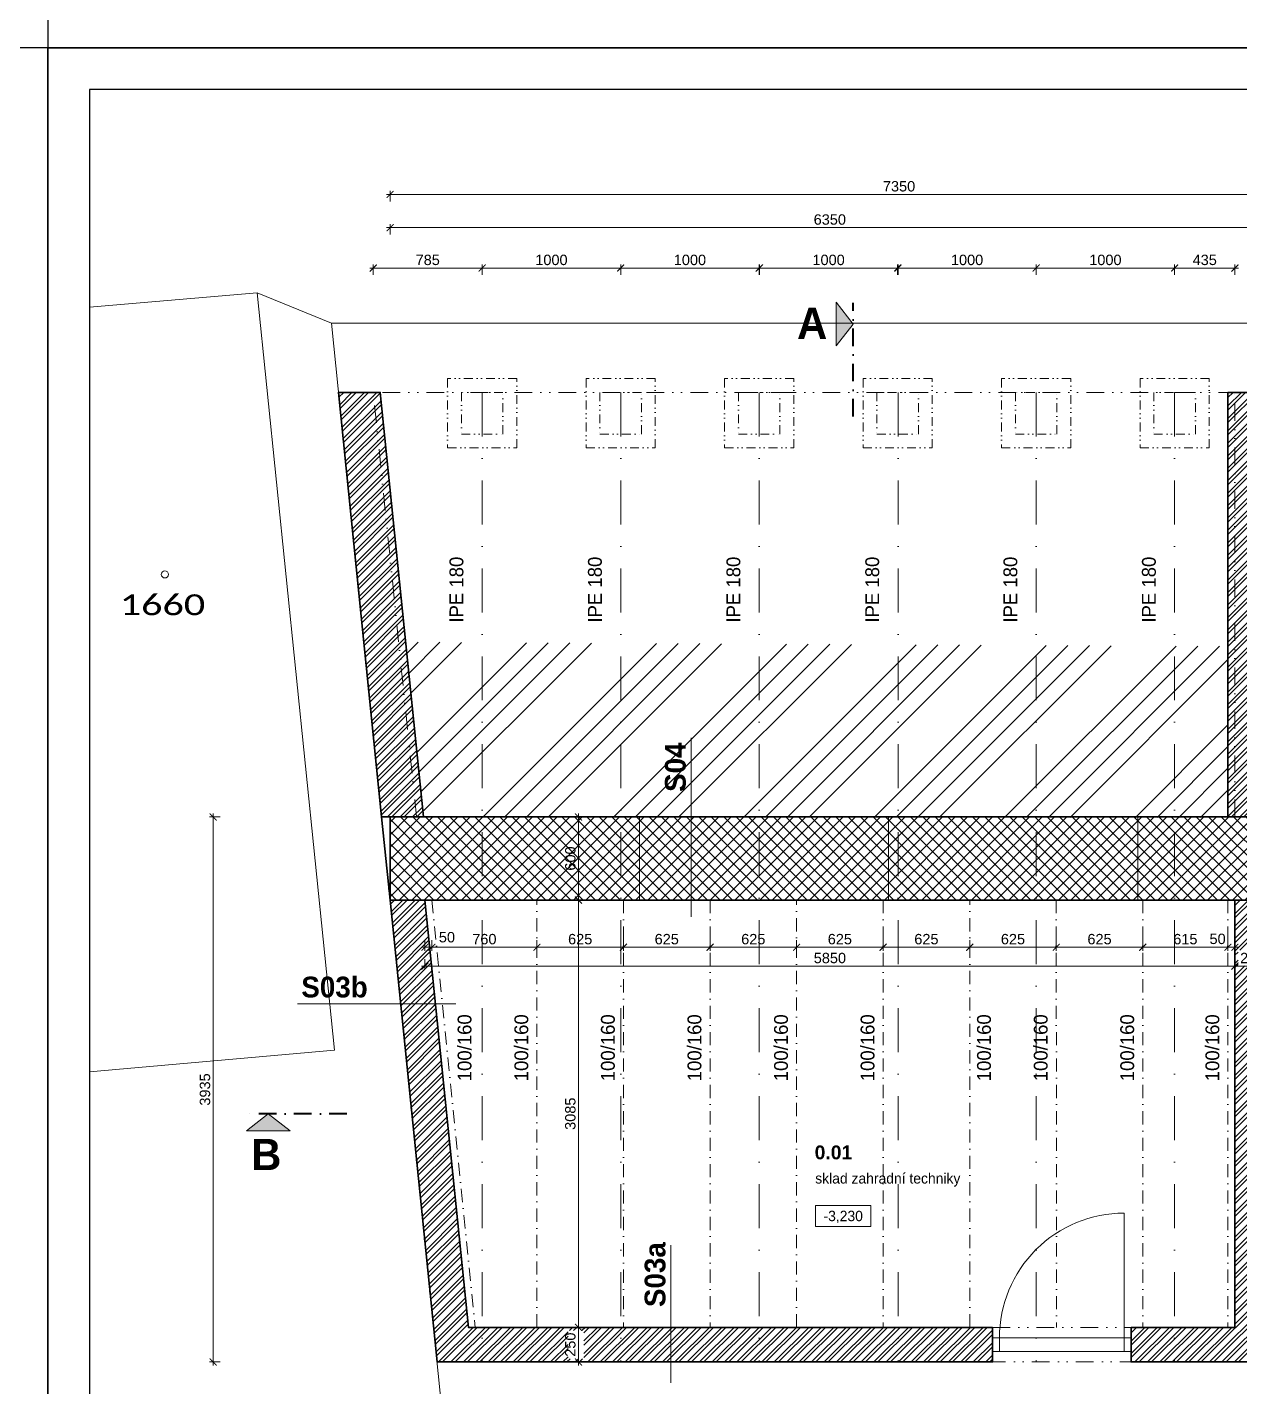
# Model space of a CAD drawing. Header units: millimetres. Extents: x 3760008 to 3998794, y 1820800 to 2250722.
# Drawn here: x 3952640 to 3961396, y 1847414 to 1857230 of the extents above; entities that cross this region are included whole.
import ezdxf

# ---------------------------------------------------------------- set-up
doc = ezdxf.new("R2010")
doc.units = ezdxf.units.MM
doc.header["$LTSCALE"] = 5
doc.linetypes.add('DASHDOT', pattern=[25.4, 12.7, -6.35, 0, -6.35])
doc.linetypes.add('DIVIDE', pattern=[31.75, 12.7, -6.35, 0, -6.35, 0, -6.35])
for name, color, linetype, lineweight in [('km__03_velmi tlustá', 7, 'Continuous', 35), ('km_kóty', 140, 'Continuous', 0), ('km_čísla místností', 150, 'Continuous', 0), ('MA_kóty', 133, 'Continuous', 15), ('SM__02d_tenka další', 146, 'Continuous', 9), ('SM__05_čerchovaná', 112, 'DASHDOT', 9), ('SM__06_dvojčerchovaná', 124, 'DIVIDE', 9), ('SM__dveře', 152, 'Continuous', 9), ('SM_kóty', 140, 'Continuous', 0)]:
    doc.layers.add(name, color=color, linetype=linetype, lineweight=lineweight)
doc.layers.add('km__netisk', color=250, linetype='Continuous', plot=False)
for name, color, linetype, lineweight, true_color in [('km_šrafy', 8, 'Continuous', 0, 0x818181), ('SM_ Návrh šrafa', 8, 'Continuous', 0, 0x808080), ('Z _ KATASTR', 144, 'Continuous', 9, 0x006d91)]:
    doc.layers.add(name, color=color, linetype=linetype, lineweight=lineweight, true_color=true_color)
doc.styles.add('Calibri', font='Calibri', dxfattribs={"width": 0.868})
doc.styles.add('IP_style', font='Arial.ttf')
doc.styles.add('km_style', font='GOTHIC.TTF')
doc.dimstyles.new('IP_50', dxfattribs={"dimscale": 100, "dimtxt": 0.75, "dimasz": 0.5, "dimexe": 0.25, "dimexo": 0.25, "dimgap": 0.2, "dimtad": 1, "dimdec": 0, "dimrnd": 5, "dimdsep": 46, "dimtxsty": 'IP_style', "dimblk": 'ARCHTICK', "dimcen": -0.5, "dimdle": 0.25, "dimclrd": 256, "dimclre": 256, "dimclrt": 256, "dimadec": 1, "dimazin": 2, "dimtfac": 0.5, "dimtdec": 0, "dimtmove": 2, "dimatfit": 3, "dimfxl": 0.5, "dimfxlon": 1, "dimtolj": 1, "dimlwd": -1, "dimlwe": -1, "dimarcsym": 0})

# ---------------------------------------------------------------- blocks, each defined once
blk = doc.blocks.new('_ArchTick')
at = {"color": 0, "linetype": 'ByBlock', "const_width": 0.15}
blk.add_lwpolyline([(-0.5, -0.5), (0.5, 0.5)], dxfattribs=at)
blk = doc.blocks.new('*D9297')
at = {"layer": 'Defpoints', "color": 0}
for p in [(3955599.6, 1847593.1), (3961610.6, 1847593.1), (3961610.6, 1846593.1)]:
    blk.add_point(p, dxfattribs=at)
at = {"layer": 'SM_kóty'}
for p, q in [((3955574.6, 1846593.1), (3961635.6, 1846593.1)), ((3955599.6, 1846643.1), (3955599.6, 1846568.1)), ((3961610.6, 1846643.1), (3961610.6, 1846568.1))]:
    blk.add_line(p, q, dxfattribs=at)
at = {"layer": 'SM_kóty', "xscale": 50, "yscale": 50, "zscale": 50}
for p, rotation in [((3955599.6, 1846593.1), 179.9999999995073), ((3961610.6, 1846593.1), 359.9999999995073)]:
    blk.add_blockref('_ArchTick', p, dxfattribs=dict(at, rotation=rotation))
at = {"layer": 'SM_kóty', "insert": (3959085.1, 1846651.4), "char_height": 75, "attachment_point": 5, "style": 'IP_style'}
blk.add_mtext('\\A1;6010', dxfattribs=at)
blk = doc.blocks.new('*D9299')
at = {"layer": 'Defpoints', "color": 0}
for p in [(3962610.6, 1856023.1), (3962610.6, 1855093.1), (3955260.5, 1851528.1)]:
    blk.add_point(p, dxfattribs=at)
at = {"layer": 'SM_kóty'}
for p, q in [((3955235.5, 1856023.1), (3962635.6, 1856023.1)), ((3955260.5, 1855973.1), (3955260.5, 1856048.1)), ((3962610.6, 1855973.1), (3962610.6, 1856048.1))]:
    blk.add_line(p, q, dxfattribs=at)
at = {"layer": 'SM_kóty', "xscale": 50, "yscale": 50, "zscale": 50}
for p, rotation in [((3955260.5, 1856023.1), 179.9999999995063), ((3962610.6, 1856023.1), 359.9999999995063)]:
    blk.add_blockref('_ArchTick', p, dxfattribs=dict(at, rotation=rotation))
at = {"layer": 'SM_kóty', "insert": (3958935.6, 1856081.4), "char_height": 75, "attachment_point": 5, "style": 'IP_style'}
blk.add_mtext('\\A1;7350', dxfattribs=at)
blk = doc.blocks.new('*D9302')
at = {"layer": 'Defpoints', "color": 0}
for p in [(3955260.5, 1855783.1), (3961610.6, 1853093.1), (3955260.5, 1851528.1)]:
    blk.add_point(p, dxfattribs=at)
at = {"layer": 'SM_kóty'}
for p, q in [((3961635.6, 1855783.1), (3955235.5, 1855783.1)), ((3955260.5, 1855733.1), (3955260.5, 1855808.1)), ((3961610.6, 1855733.1), (3961610.6, 1855808.1))]:
    blk.add_line(p, q, dxfattribs=at)
at = {"layer": 'SM_kóty', "xscale": 50, "yscale": 50, "zscale": 50}
for p, rotation in [((3955260.5, 1855783.1), 179.9999999995063), ((3961610.6, 1855783.1), 359.9999999995063)]:
    blk.add_blockref('_ArchTick', p, dxfattribs=dict(at, rotation=rotation))
at = {"layer": 'SM_kóty', "insert": (3958435.6, 1855841.4), "char_height": 75, "attachment_point": 5, "style": 'IP_style'}
blk.add_mtext('\\A1;6350', dxfattribs=at)
blk = doc.blocks.new('*D9324')
at = {"layer": 'Defpoints', "color": 0}
for p in [(3955260.5, 1851528.1), (3953982.5, 1847593.1), (3955599.6, 1847593.1)]:
    blk.add_point(p, dxfattribs=at)
at = {"layer": 'SM_kóty'}
for p, q in [((3954032.5, 1851528.1), (3953957.5, 1851528.1)), ((3953982.5, 1851553.1), (3953982.5, 1847568.1)), ((3954032.5, 1847593.1), (3953957.5, 1847593.1))]:
    blk.add_line(p, q, dxfattribs=at)
at = {"layer": 'SM_kóty', "xscale": 50, "yscale": 50, "zscale": 50}
for p, rotation in [((3953982.5, 1851528.1), 90), ((3953982.5, 1847593.1), 270)]:
    blk.add_blockref('_ArchTick', p, dxfattribs=dict(at, rotation=rotation))
at = {"layer": 'SM_kóty', "insert": (3953924.2, 1849560.6), "char_height": 75, "attachment_point": 5, "rotation": 90, "style": 'IP_style'}
blk.add_mtext('\\A1;3935', dxfattribs=at)
blk = doc.blocks.new('*D9347')
at = {"layer": 'Defpoints', "color": 0}
for p in [(3956940.7, 1850928.1), (3956620.5, 1847843.1), (3956840.5, 1847843.1)]:
    blk.add_point(p, dxfattribs=at)
at = {"layer": 'SM_kóty'}
for p, q in [((3956670.5, 1850928.1), (3956595.5, 1850928.1)), ((3956620.5, 1850953.1), (3956620.5, 1847818.1)), ((3956670.5, 1847843.1), (3956595.5, 1847843.1))]:
    blk.add_line(p, q, dxfattribs=at)
at = {"layer": 'SM_kóty', "xscale": 50, "yscale": 50, "zscale": 50}
for p, rotation in [((3956620.5, 1850928.1), 90), ((3956620.5, 1847843.1), 270)]:
    blk.add_blockref('_ArchTick', p, dxfattribs=dict(at, rotation=rotation))
at = {"layer": 'SM_kóty', "insert": (3956562.2, 1849385.6), "char_height": 75, "attachment_point": 5, "rotation": 90, "style": 'IP_style'}
blk.add_mtext('\\A1;3085', dxfattribs=at)
blk = doc.blocks.new('*D9348')
at = {"layer": 'Defpoints', "color": 0}
for p in [(3956880.7, 1847843.1), (3956620.5, 1847593.1), (3956840.5, 1847593.1)]:
    blk.add_point(p, dxfattribs=at)
at = {"layer": 'SM_kóty'}
for p, q in [((3956620.5, 1847868.1), (3956620.5, 1847568.1)), ((3956670.5, 1847843.1), (3956595.5, 1847843.1)), ((3956670.5, 1847593.1), (3956595.5, 1847593.1))]:
    blk.add_line(p, q, dxfattribs=at)
at = {"layer": 'SM_kóty', "xscale": 50, "yscale": 50, "zscale": 50}
for p, rotation in [((3956620.5, 1847843.1), 90), ((3956620.5, 1847593.1), 270)]:
    blk.add_blockref('_ArchTick', p, dxfattribs=dict(at, rotation=rotation))
at = {"layer": 'SM_kóty', "insert": (3956562.2, 1847718.1), "char_height": 75, "attachment_point": 5, "rotation": 90, "style": 'IP_style'}
blk.add_mtext('\\A1;250', dxfattribs=at)
blk = doc.blocks.new('*D9349')
at = {"layer": 'Defpoints', "color": 0}
for p in [(3956620.5, 1851528.1), (3956940.7, 1851528.1), (3956940.7, 1850928.1)]:
    blk.add_point(p, dxfattribs=at)
at = {"layer": 'SM_kóty'}
for p, q in [((3956670.5, 1851528.1), (3956595.5, 1851528.1)), ((3956620.5, 1850903.1), (3956620.5, 1851553.1)), ((3956670.5, 1850928.1), (3956595.5, 1850928.1))]:
    blk.add_line(p, q, dxfattribs=at)
at = {"layer": 'SM_kóty', "xscale": 50, "yscale": 50, "zscale": 50}
for p, rotation in [((3956620.5, 1851528.1), 90), ((3956620.5, 1850928.1), 270)]:
    blk.add_blockref('_ArchTick', p, dxfattribs=dict(at, rotation=rotation))
at = {"layer": 'SM_kóty', "insert": (3956562.2, 1851228.1), "char_height": 75, "attachment_point": 5, "rotation": 90, "style": 'IP_style'}
blk.add_mtext('\\A1;600', dxfattribs=at)
blk = doc.blocks.new('*D9350')
at = {"layer": 'Defpoints', "color": 0}
for p in [(3961360.6, 1850451.1), (3961360.6, 1849851.1), (3961610.6, 1849851.1)]:
    blk.add_point(p, dxfattribs=at)
at = {"layer": 'SM_kóty'}
for p, q in [((3961635.6, 1850451.1), (3961335.6, 1850451.1)), ((3961360.6, 1850401.1), (3961360.6, 1850476.1)), ((3961610.6, 1850401.1), (3961610.6, 1850476.1))]:
    blk.add_line(p, q, dxfattribs=at)
at = {"layer": 'SM_kóty', "xscale": 50, "yscale": 50, "zscale": 50, "rotation": 180}
blk.add_blockref('_ArchTick', (3961360.6, 1850451.1), dxfattribs=at)
at = {"layer": 'SM_kóty', "xscale": 50, "yscale": 50, "zscale": 50}
blk.add_blockref('_ArchTick', (3961610.6, 1850451.1), dxfattribs=at)
at = {"layer": 'SM_kóty', "insert": (3961485.6, 1850509.4), "char_height": 75, "attachment_point": 5, "style": 'IP_style'}
blk.add_mtext('\\A1;250', dxfattribs=at)
blk = doc.blocks.new('*D9351')
at = {"layer": 'Defpoints', "color": 0}
for p in [(3955511.8, 1850928.1), (3955511.8, 1850451.1), (3961360.6, 1850251.1)]:
    blk.add_point(p, dxfattribs=at)
at = {"layer": 'SM_kóty'}
for p, q in [((3961385.6, 1850451.1), (3955486.8, 1850451.1)), ((3955511.8, 1850501.1), (3955511.8, 1850426.1)), ((3961360.6, 1850401.1), (3961360.6, 1850476.1))]:
    blk.add_line(p, q, dxfattribs=at)
at = {"layer": 'SM_kóty', "xscale": 50, "yscale": 50, "zscale": 50, "rotation": 180}
blk.add_blockref('_ArchTick', (3955511.8, 1850451.1), dxfattribs=at)
at = {"layer": 'SM_kóty', "xscale": 50, "yscale": 50, "zscale": 50}
blk.add_blockref('_ArchTick', (3961360.6, 1850451.1), dxfattribs=at)
at = {"layer": 'SM_kóty', "insert": (3958436.2, 1850509.4), "char_height": 75, "attachment_point": 5, "style": 'IP_style'}
blk.add_mtext('\\A1;5850', dxfattribs=at)
blk = doc.blocks.new('*D9353')
at = {"layer": 'Defpoints', "color": 0}
for p in [(3956925.5, 1855491.5), (3955925.5, 1853951.5), (3956925.5, 1853951.5)]:
    blk.add_point(p, dxfattribs=at)
at = {"layer": 'SM_kóty'}
for p, q in [((3955900.5, 1855491.5), (3956950.5, 1855491.5)), ((3955925.5, 1855441.5), (3955925.5, 1855516.5)), ((3956925.5, 1855441.5), (3956925.5, 1855516.5))]:
    blk.add_line(p, q, dxfattribs=at)
at = {"layer": 'SM_kóty', "xscale": 50, "yscale": 50, "zscale": 50, "rotation": 180}
blk.add_blockref('_ArchTick', (3955925.5, 1855491.5), dxfattribs=at)
at = {"layer": 'SM_kóty', "xscale": 50, "yscale": 50, "zscale": 50}
blk.add_blockref('_ArchTick', (3956925.5, 1855491.5), dxfattribs=at)
at = {"layer": 'SM_kóty', "insert": (3956425.5, 1855549.8), "char_height": 75, "attachment_point": 5, "style": 'IP_style'}
blk.add_mtext('\\A1;1000', dxfattribs=at)
blk = doc.blocks.new('*D9354')
at = {"layer": 'Defpoints', "color": 0}
for p in [(3957925.5, 1855491.5), (3957925.5, 1854001.5), (3956925.5, 1853951.5)]:
    blk.add_point(p, dxfattribs=at)
at = {"layer": 'SM_kóty'}
for p, q in [((3956900.5, 1855491.5), (3957950.5, 1855491.5)), ((3956925.5, 1855441.5), (3956925.5, 1855516.5)), ((3957925.5, 1855441.5), (3957925.5, 1855516.5))]:
    blk.add_line(p, q, dxfattribs=at)
at = {"layer": 'SM_kóty', "xscale": 50, "yscale": 50, "zscale": 50, "rotation": 180}
blk.add_blockref('_ArchTick', (3956925.5, 1855491.5), dxfattribs=at)
at = {"layer": 'SM_kóty', "xscale": 50, "yscale": 50, "zscale": 50}
blk.add_blockref('_ArchTick', (3957925.5, 1855491.5), dxfattribs=at)
at = {"layer": 'SM_kóty', "insert": (3957425.5, 1855549.8), "char_height": 75, "attachment_point": 5, "style": 'IP_style'}
blk.add_mtext('\\A1;1000', dxfattribs=at)
blk = doc.blocks.new('*D9355')
at = {"layer": 'Defpoints', "color": 0}
for p in [(3959925.5, 1855491.5), (3958928, 1853931.1), (3959925.5, 1853931.1)]:
    blk.add_point(p, dxfattribs=at)
at = {"layer": 'SM_kóty'}
for p, q in [((3958903, 1855491.5), (3959950.5, 1855491.5)), ((3958928, 1855441.5), (3958928, 1855516.5)), ((3959925.5, 1855441.5), (3959925.5, 1855516.5))]:
    blk.add_line(p, q, dxfattribs=at)
at = {"layer": 'SM_kóty', "xscale": 50, "yscale": 50, "zscale": 50, "rotation": 180}
blk.add_blockref('_ArchTick', (3958928, 1855491.5), dxfattribs=at)
at = {"layer": 'SM_kóty', "xscale": 50, "yscale": 50, "zscale": 50}
blk.add_blockref('_ArchTick', (3959925.5, 1855491.5), dxfattribs=at)
at = {"layer": 'SM_kóty', "insert": (3959426.8, 1855549.8), "char_height": 75, "attachment_point": 5, "style": 'IP_style'}
blk.add_mtext('\\A1;1000', dxfattribs=at)
blk = doc.blocks.new('*D9356')
at = {"layer": 'Defpoints', "color": 0}
for p in [(3960925.5, 1855491.5), (3959925.5, 1853881.1), (3960925.5, 1853931.1)]:
    blk.add_point(p, dxfattribs=at)
at = {"layer": 'SM_kóty'}
for p, q in [((3959900.5, 1855491.5), (3960950.5, 1855491.5)), ((3959925.5, 1855441.5), (3959925.5, 1855516.5)), ((3960925.5, 1855441.5), (3960925.5, 1855516.5))]:
    blk.add_line(p, q, dxfattribs=at)
at = {"layer": 'SM_kóty', "xscale": 50, "yscale": 50, "zscale": 50, "rotation": 180}
blk.add_blockref('_ArchTick', (3959925.5, 1855491.5), dxfattribs=at)
at = {"layer": 'SM_kóty', "xscale": 50, "yscale": 50, "zscale": 50}
blk.add_blockref('_ArchTick', (3960925.5, 1855491.5), dxfattribs=at)
at = {"layer": 'SM_kóty', "insert": (3960425.5, 1855549.8), "char_height": 75, "attachment_point": 5, "style": 'IP_style'}
blk.add_mtext('\\A1;1000', dxfattribs=at)
blk = doc.blocks.new('*D9369')
at = {"layer": 'Defpoints', "color": 0}
for p in [(3955139.1, 1855491.5), (3955139.1, 1854593.1), (3955925.5, 1854593.1)]:
    blk.add_point(p, dxfattribs=at)
at = {"layer": 'SM_kóty'}
for p, q in [((3955950.5, 1855491.5), (3955114.1, 1855491.5)), ((3955139.1, 1855441.5), (3955139.1, 1855516.5)), ((3955925.5, 1855441.5), (3955925.5, 1855516.5))]:
    blk.add_line(p, q, dxfattribs=at)
at = {"layer": 'SM_kóty', "xscale": 50, "yscale": 50, "zscale": 50, "rotation": 180}
blk.add_blockref('_ArchTick', (3955139.1, 1855491.5), dxfattribs=at)
at = {"layer": 'SM_kóty', "xscale": 50, "yscale": 50, "zscale": 50}
blk.add_blockref('_ArchTick', (3955925.5, 1855491.5), dxfattribs=at)
at = {"layer": 'SM_kóty', "insert": (3955532.3, 1855549.8), "char_height": 75, "attachment_point": 5, "style": 'IP_style'}
blk.add_mtext('\\A1;785', dxfattribs=at)
blk = doc.blocks.new('řezová značka')
h = blk.add_hatch(color=256)
h.dxf.hatch_style = 1
h.paths.add_polyline_path([(-350, -275), (350, -275), (0, 0)])
blk.add_lwpolyline([(-350, -275), (350, -275), (0, 0)], close=True)
blk = doc.blocks.new('*D9953')
at = {"layer": 'Defpoints', "color": 0}
for p in [(3955511.8, 1850928.1), (3955562.1, 1850928.1), (3955562.1, 1850587.5)]:
    blk.add_point(p, dxfattribs=at)
at = {"layer": 'SM_kóty'}
for p, q in [((3955511.8, 1850637.5), (3955511.8, 1850562.5)), ((3955562.1, 1850637.5), (3955562.1, 1850562.5)), ((3955486.8, 1850587.5), (3955587.1, 1850587.5))]:
    blk.add_line(p, q, dxfattribs=at)
at = {"layer": 'SM_kóty', "xscale": 50, "yscale": 50, "zscale": 50, "rotation": 180}
blk.add_blockref('_ArchTick', (3955511.8, 1850587.5), dxfattribs=at)
at = {"layer": 'SM_kóty', "xscale": 50, "yscale": 50, "zscale": 50}
blk.add_blockref('_ArchTick', (3955562.1, 1850587.5), dxfattribs=at)
at = {"layer": 'SM_kóty', "insert": (3955670.9, 1850659.6), "char_height": 75, "attachment_point": 5, "style": 'IP_style'}
blk.add_mtext('\\A1;50', dxfattribs=at)
blk = doc.blocks.new('*D9954')
at = {"layer": 'Defpoints', "color": 0}
for p in [(3955562.1, 1850928.1), (3956320.6, 1850893.1), (3956320.6, 1850587.5)]:
    blk.add_point(p, dxfattribs=at)
at = {"layer": 'SM_kóty'}
for p, q in [((3955562.1, 1850637.5), (3955562.1, 1850562.5)), ((3956320.6, 1850637.5), (3956320.6, 1850562.5)), ((3955537.1, 1850587.5), (3956345.6, 1850587.5))]:
    blk.add_line(p, q, dxfattribs=at)
at = {"layer": 'SM_kóty', "xscale": 50, "yscale": 50, "zscale": 50, "rotation": 180}
blk.add_blockref('_ArchTick', (3955562.1, 1850587.5), dxfattribs=at)
at = {"layer": 'SM_kóty', "xscale": 50, "yscale": 50, "zscale": 50}
blk.add_blockref('_ArchTick', (3956320.6, 1850587.5), dxfattribs=at)
at = {"layer": 'SM_kóty', "insert": (3955941.3, 1850645.7), "char_height": 75, "attachment_point": 5, "style": 'IP_style'}
blk.add_mtext('\\A1;760', dxfattribs=at)
blk = doc.blocks.new('*D9955')
at = {"layer": 'Defpoints', "color": 0}
for p in [(3956945.6, 1850928.1), (3956320.6, 1850798.1), (3956945.6, 1850587.5)]:
    blk.add_point(p, dxfattribs=at)
at = {"layer": 'SM_kóty'}
for p, q in [((3956320.6, 1850637.5), (3956320.6, 1850562.5)), ((3956945.6, 1850637.5), (3956945.6, 1850562.5)), ((3956295.6, 1850587.5), (3956970.6, 1850587.5))]:
    blk.add_line(p, q, dxfattribs=at)
at = {"layer": 'SM_kóty', "xscale": 50, "yscale": 50, "zscale": 50, "rotation": 180}
blk.add_blockref('_ArchTick', (3956320.6, 1850587.5), dxfattribs=at)
at = {"layer": 'SM_kóty', "xscale": 50, "yscale": 50, "zscale": 50}
blk.add_blockref('_ArchTick', (3956945.6, 1850587.5), dxfattribs=at)
at = {"layer": 'SM_kóty', "insert": (3956633.1, 1850645.7), "char_height": 75, "attachment_point": 5, "style": 'IP_style'}
blk.add_mtext('\\A1;625', dxfattribs=at)
blk = doc.blocks.new('*D9956')
at = {"layer": 'Defpoints', "color": 0}
for p in [(3956945.6, 1850928.1), (3957570.6, 1850928.1), (3957570.6, 1850587.5)]:
    blk.add_point(p, dxfattribs=at)
at = {"layer": 'SM_kóty'}
for p, q in [((3956945.6, 1850637.5), (3956945.6, 1850562.5)), ((3957570.6, 1850637.5), (3957570.6, 1850562.5)), ((3956920.6, 1850587.5), (3957595.6, 1850587.5))]:
    blk.add_line(p, q, dxfattribs=at)
at = {"layer": 'SM_kóty', "xscale": 50, "yscale": 50, "zscale": 50, "rotation": 180}
blk.add_blockref('_ArchTick', (3956945.6, 1850587.5), dxfattribs=at)
at = {"layer": 'SM_kóty', "xscale": 50, "yscale": 50, "zscale": 50}
blk.add_blockref('_ArchTick', (3957570.6, 1850587.5), dxfattribs=at)
at = {"layer": 'SM_kóty', "insert": (3957258.1, 1850645.7), "char_height": 75, "attachment_point": 5, "style": 'IP_style'}
blk.add_mtext('\\A1;625', dxfattribs=at)
blk = doc.blocks.new('*D9957')
at = {"layer": 'Defpoints', "color": 0}
for p in [(3957570.6, 1850928.1), (3958195.6, 1850928.1), (3958195.6, 1850587.5)]:
    blk.add_point(p, dxfattribs=at)
at = {"layer": 'SM_kóty'}
for p, q in [((3957570.6, 1850637.5), (3957570.6, 1850562.5)), ((3958195.6, 1850637.5), (3958195.6, 1850562.5)), ((3957545.6, 1850587.5), (3958220.6, 1850587.5))]:
    blk.add_line(p, q, dxfattribs=at)
at = {"layer": 'SM_kóty', "xscale": 50, "yscale": 50, "zscale": 50, "rotation": 180}
blk.add_blockref('_ArchTick', (3957570.6, 1850587.5), dxfattribs=at)
at = {"layer": 'SM_kóty', "xscale": 50, "yscale": 50, "zscale": 50}
blk.add_blockref('_ArchTick', (3958195.6, 1850587.5), dxfattribs=at)
at = {"layer": 'SM_kóty', "insert": (3957883.1, 1850645.7), "char_height": 75, "attachment_point": 5, "style": 'IP_style'}
blk.add_mtext('\\A1;625', dxfattribs=at)
blk = doc.blocks.new('*D9958')
at = {"layer": 'Defpoints', "color": 0}
for p in [(3958195.6, 1850928.1), (3958820.6, 1850928.1), (3958820.6, 1850587.5)]:
    blk.add_point(p, dxfattribs=at)
at = {"layer": 'SM_kóty'}
for p, q in [((3958195.6, 1850637.5), (3958195.6, 1850562.5)), ((3958820.6, 1850637.5), (3958820.6, 1850562.5)), ((3958170.6, 1850587.5), (3958845.6, 1850587.5))]:
    blk.add_line(p, q, dxfattribs=at)
at = {"layer": 'SM_kóty', "xscale": 50, "yscale": 50, "zscale": 50, "rotation": 180}
blk.add_blockref('_ArchTick', (3958195.6, 1850587.5), dxfattribs=at)
at = {"layer": 'SM_kóty', "xscale": 50, "yscale": 50, "zscale": 50}
blk.add_blockref('_ArchTick', (3958820.6, 1850587.5), dxfattribs=at)
at = {"layer": 'SM_kóty', "insert": (3958508.1, 1850645.7), "char_height": 75, "attachment_point": 5, "style": 'IP_style'}
blk.add_mtext('\\A1;625', dxfattribs=at)
blk = doc.blocks.new('*D9959')
at = {"layer": 'Defpoints', "color": 0}
for p in [(3958820.6, 1850928.1), (3959445.6, 1850928.1), (3959445.6, 1850587.5)]:
    blk.add_point(p, dxfattribs=at)
at = {"layer": 'SM_kóty'}
for p, q in [((3958820.6, 1850637.5), (3958820.6, 1850562.5)), ((3959445.6, 1850637.5), (3959445.6, 1850562.5)), ((3958795.6, 1850587.5), (3959470.6, 1850587.5))]:
    blk.add_line(p, q, dxfattribs=at)
at = {"layer": 'SM_kóty', "xscale": 50, "yscale": 50, "zscale": 50, "rotation": 180}
blk.add_blockref('_ArchTick', (3958820.6, 1850587.5), dxfattribs=at)
at = {"layer": 'SM_kóty', "xscale": 50, "yscale": 50, "zscale": 50}
blk.add_blockref('_ArchTick', (3959445.6, 1850587.5), dxfattribs=at)
at = {"layer": 'SM_kóty', "insert": (3959133.1, 1850645.7), "char_height": 75, "attachment_point": 5, "style": 'IP_style'}
blk.add_mtext('\\A1;625', dxfattribs=at)
blk = doc.blocks.new('*D9960')
at = {"layer": 'Defpoints', "color": 0}
for p in [(3959445.6, 1850928.1), (3960070.6, 1850928.5), (3960070.6, 1850587.5)]:
    blk.add_point(p, dxfattribs=at)
at = {"layer": 'SM_kóty'}
for p, q in [((3959445.6, 1850637.5), (3959445.6, 1850562.5)), ((3960070.6, 1850637.5), (3960070.6, 1850562.5)), ((3959420.6, 1850587.5), (3960095.6, 1850587.5))]:
    blk.add_line(p, q, dxfattribs=at)
at = {"layer": 'SM_kóty', "xscale": 50, "yscale": 50, "zscale": 50, "rotation": 180}
blk.add_blockref('_ArchTick', (3959445.6, 1850587.5), dxfattribs=at)
at = {"layer": 'SM_kóty', "xscale": 50, "yscale": 50, "zscale": 50}
blk.add_blockref('_ArchTick', (3960070.6, 1850587.5), dxfattribs=at)
at = {"layer": 'SM_kóty', "insert": (3959758.1, 1850645.7), "char_height": 75, "attachment_point": 5, "style": 'IP_style'}
blk.add_mtext('\\A1;625', dxfattribs=at)
blk = doc.blocks.new('*D9961')
at = {"layer": 'Defpoints', "color": 0}
for p in [(3960070.6, 1850928.1), (3960695.6, 1850928.1), (3960695.6, 1850587.5)]:
    blk.add_point(p, dxfattribs=at)
at = {"layer": 'SM_kóty'}
for p, q in [((3960070.6, 1850637.5), (3960070.6, 1850562.5)), ((3960695.6, 1850637.5), (3960695.6, 1850562.5)), ((3960045.6, 1850587.5), (3960720.6, 1850587.5))]:
    blk.add_line(p, q, dxfattribs=at)
at = {"layer": 'SM_kóty', "xscale": 50, "yscale": 50, "zscale": 50, "rotation": 180}
blk.add_blockref('_ArchTick', (3960070.6, 1850587.5), dxfattribs=at)
at = {"layer": 'SM_kóty', "xscale": 50, "yscale": 50, "zscale": 50}
blk.add_blockref('_ArchTick', (3960695.6, 1850587.5), dxfattribs=at)
at = {"layer": 'SM_kóty', "insert": (3960383.1, 1850645.7), "char_height": 75, "attachment_point": 5, "style": 'IP_style'}
blk.add_mtext('\\A1;625', dxfattribs=at)
blk = doc.blocks.new('*D9962')
at = {"layer": 'Defpoints', "color": 0}
for p in [(3960695.6, 1850928.1), (3961310.6, 1850928.1), (3961310.6, 1850587.5)]:
    blk.add_point(p, dxfattribs=at)
at = {"layer": 'SM_kóty'}
for p, q in [((3960695.6, 1850637.5), (3960695.6, 1850562.5)), ((3961310.6, 1850637.5), (3961310.6, 1850562.5)), ((3960670.6, 1850587.5), (3961335.6, 1850587.5))]:
    blk.add_line(p, q, dxfattribs=at)
at = {"layer": 'SM_kóty', "xscale": 50, "yscale": 50, "zscale": 50, "rotation": 180}
blk.add_blockref('_ArchTick', (3960695.6, 1850587.5), dxfattribs=at)
at = {"layer": 'SM_kóty', "xscale": 50, "yscale": 50, "zscale": 50}
blk.add_blockref('_ArchTick', (3961310.6, 1850587.5), dxfattribs=at)
at = {"layer": 'SM_kóty', "insert": (3961003.1, 1850645.7), "char_height": 75, "attachment_point": 5, "style": 'IP_style'}
blk.add_mtext('\\A1;615', dxfattribs=at)
blk = doc.blocks.new('*D9964')
at = {"layer": 'Defpoints', "color": 0}
for p in [(3961310.6, 1850928.1), (3961360.6, 1850928.1), (3961360.6, 1850587.5)]:
    blk.add_point(p, dxfattribs=at)
at = {"layer": 'SM_kóty'}
for p, q in [((3961310.6, 1850637.5), (3961310.6, 1850562.5)), ((3961360.6, 1850637.5), (3961360.6, 1850562.5)), ((3961285.6, 1850587.5), (3961385.6, 1850587.5))]:
    blk.add_line(p, q, dxfattribs=at)
at = {"layer": 'SM_kóty', "xscale": 50, "yscale": 50, "zscale": 50, "rotation": 180}
blk.add_blockref('_ArchTick', (3961310.6, 1850587.5), dxfattribs=at)
at = {"layer": 'SM_kóty', "xscale": 50, "yscale": 50, "zscale": 50}
blk.add_blockref('_ArchTick', (3961360.6, 1850587.5), dxfattribs=at)
at = {"layer": 'SM_kóty', "insert": (3961235.6, 1850647.6), "char_height": 75, "attachment_point": 5, "style": 'IP_style'}
blk.add_mtext('\\A1;50', dxfattribs=at)
blk = doc.blocks.new('*D9978')
at = {"layer": 'Defpoints', "color": 0}
for p in [(3961360.6, 1855491.5), (3961360.6, 1854593.1), (3960925.5, 1853931.1)]:
    blk.add_point(p, dxfattribs=at)
at = {"layer": 'SM_kóty'}
for p, q in [((3960900.5, 1855491.5), (3961385.6, 1855491.5)), ((3960925.5, 1855441.5), (3960925.5, 1855516.5)), ((3961360.6, 1855441.5), (3961360.6, 1855516.5))]:
    blk.add_line(p, q, dxfattribs=at)
at = {"layer": 'SM_kóty', "xscale": 50, "yscale": 50, "zscale": 50, "rotation": 180}
blk.add_blockref('_ArchTick', (3960925.5, 1855491.5), dxfattribs=at)
at = {"layer": 'SM_kóty', "xscale": 50, "yscale": 50, "zscale": 50}
blk.add_blockref('_ArchTick', (3961360.6, 1855491.5), dxfattribs=at)
at = {"layer": 'SM_kóty', "insert": (3961143, 1855549.8), "char_height": 75, "attachment_point": 5, "style": 'IP_style'}
blk.add_mtext('\\A1;435', dxfattribs=at)
blk = doc.blocks.new('*D9979')
at = {"layer": 'Defpoints', "color": 0}
for p in [(3958925.5, 1855491.5), (3957928, 1853931.1), (3958925.5, 1853931.1)]:
    blk.add_point(p, dxfattribs=at)
at = {"layer": 'SM_kóty'}
for p, q in [((3957903, 1855491.5), (3958950.5, 1855491.5)), ((3957928, 1855441.5), (3957928, 1855516.5)), ((3958925.5, 1855441.5), (3958925.5, 1855516.5))]:
    blk.add_line(p, q, dxfattribs=at)
at = {"layer": 'SM_kóty', "xscale": 50, "yscale": 50, "zscale": 50, "rotation": 180}
blk.add_blockref('_ArchTick', (3957928, 1855491.5), dxfattribs=at)
at = {"layer": 'SM_kóty', "xscale": 50, "yscale": 50, "zscale": 50}
blk.add_blockref('_ArchTick', (3958925.5, 1855491.5), dxfattribs=at)
at = {"layer": 'SM_kóty', "insert": (3958426.8, 1855549.8), "char_height": 75, "attachment_point": 5, "style": 'IP_style'}
blk.add_mtext('\\A1;1000', dxfattribs=at)

msp = doc.modelspace()

# ---------------------------------------------------------------- hatches: boundary and pattern name
at = {"layer": 'km_šrafy'}
h = msp.add_hatch(dxfattribs=at)
h.set_pattern_fill('ANSI37', color=256, scale=20, angle=270)
h.set_pattern_definition([(315, (4228.816, 102147.82), (44.9012806, 44.9012806), []), (45, (4228.816, 102147.82), (-44.9012806, 44.9012806), [])])
h.paths.add_polyline_path([(3955260.5, 1851528.1), (3955260.5, 1850928.1), (3961610.6, 1850924.8), (3961610.6, 1851524.8)])
at = {"layer": 'SM_ Návrh šrafa'}
h = msp.add_hatch(dxfattribs=at)
h.set_pattern_fill('ANSI32', color=256, scale=6.6666667, style=0)
h.paths.add_polyline_path([(3955501.1, 1851528.1), (3955401.7, 1852505.1), (3955260.5, 1851528.1), (3955350.3, 1851528.1), (3955420, 1851528.1)])
h.paths.add_polyline_path([(3955260.5, 1851528.1), (3955401.7, 1852505.1), (3955189.4, 1854593.1), (3955189.4, 1854593.1), (3954887.8, 1854593.1), (3954887.8, 1854593.1), (3955199.5, 1851528.1)])
h = msp.add_hatch(dxfattribs=at)
h.set_pattern_fill('ANSI32', color=256, scale=6.666667, style=0)
h.set_pattern_definition([(45, (6422.74, -1e-05), (-44.9012806, 44.9012806), []), (45, (6452.67, -1e-05), (-44.9012806, 44.9012806), [])])
h.paths.add_polyline_path([(3961610.6, 1851534.4), (3961610.6, 1852343.1), (3961398.3, 1851528.1), (3961460.6, 1851528.1), (3961560.5, 1851528.1)])
h.paths.add_polyline_path([(3961398.3, 1851528.1), (3961610.6, 1852343.1), (3961612.1, 1854593.1), (3961612.1, 1854593.1), (3961310.6, 1854593.1), (3961310.6, 1854593.1), (3961310.6, 1851528.1)])
h = msp.add_hatch(dxfattribs=at)
h.set_pattern_fill('ANSI34', color=256, scale=35, angle=180, style=0)
h.set_pattern_definition([(225, (-10739.3, 102151.1), (471.46345, -471.46345), []), (225, (-10896.4, 102151.1), (471.46345, -471.46345), []), (225, (-11053.6, 102151.1), (471.46345, -471.46345), []), (225, (-11210.74, 102151.1), (471.46345, -471.46345), [])])
h.paths.add_polyline_path([(3955442, 1852109.3), (3955501.1, 1851528.1), (3961310.6, 1851524.8), (3961310.6, 1852760.6), (3955372.6, 1852790.9)])
h = msp.add_hatch(dxfattribs=at)
h.set_pattern_fill('ANSI32', color=256, scale=6.666667, style=0)
h.set_pattern_definition([(45, (-10739.276, 102151.13), (-44.9012806, 44.9012806), []), (45, (-10709.34, 102151.13), (-44.9012806, 44.9012806), [])])
h.paths.add_polyline_path([(3960760.6, 1847593.1), (3961610.6, 1847593.1), (3961610.6, 1850054.4), (3961610.6, 1850112.1), (3961610.6, 1850928.1), (3961360.6, 1850928.1), (3961360.6, 1850928.1), (3961360.6, 1847843.1), (3960610.6, 1847843.1), (3960610.6, 1847768.1), (3960610.6, 1847668.1), (3960610.6, 1847593.1)])
h.paths.add_polyline_path([(3961383.6, 1850452.4), (3961587.6, 1850452.4), (3961587.6, 1850566.5), (3961383.6, 1850566.5)], flags=16)
h.paths.add_polyline_path([(3958605.1, 1847843.1), (3958605.1, 1847593.1), (3958605.1, 1847593.1), (3959610.6, 1847593.1), (3959610.6, 1847843.1)])
h.paths.add_polyline_path([(3958605.1, 1847593.1), (3958605.1, 1847843.1), (3957164.9, 1847843.1), (3957164.9, 1847593.1)])
h.paths.add_polyline_path([(3957164.9, 1847593.1), (3957164.9, 1847843.1), (3955825.5, 1847843.1), (3955724.6, 1848835), (3955724.6, 1847593.1)])
h.paths.add_polyline_path([(3956659.5, 1847616.1), (3956659.5, 1847820.1), (3956545.4, 1847820.1), (3956545.4, 1847616.1)], flags=16)
h.paths.add_polyline_path([(3955724.6, 1847593.1), (3955724.6, 1848835), (3955511.8, 1850928.1), (3955511.8, 1850928.1), (3955260.5, 1850928.1), (3955260.5, 1850928.1), (3955599.6, 1847593.1)])

# ---------------------------------------------------------------- linework, layer by layer
at = {"layer": 'km__03_velmi tlustá', "linetype": 'Continuous', "ltscale": 0.01}
for points in [[(3955260.5, 1851528.1), (3955199.6, 1851528.1), (3954887.8, 1854593.1), (3955189.4, 1854593.1), (3955501.1, 1851528.1)], [(3961560.5, 1851528.1), (3961310.6, 1851528.1), (3961310.6, 1854593.1), (3961610.6, 1854593.1), (3961610.6, 1851528.1)]]:
    msp.add_lwpolyline(points, close=True, dxfattribs=at)
for points in [[(3955260.5, 1850928.1), (3955199.5, 1851528.1)], [(3955260.5, 1851528.1), (3955260.5, 1850928.1), (3961610.6, 1850928.1), (3961610.6, 1851528.1), (3955260.5, 1851528.1)], [(3961560.5, 1851528.1), (3961610.6, 1851528.1), (3961610.6, 1851524.8), (3961610.6, 1847593.1), (3961610.6, 1847593.1), (3960610.6, 1847593.1), (3960610.6, 1847843.1)], [(3959610.6, 1847843.1), (3959610.6, 1847593.1), (3955599.6, 1847593.1), (3955260.5, 1850928.1)], [(3955511.8, 1850928.1), (3955825.5, 1847843.1), (3959610.6, 1847843.1)], [(3960610.6, 1847843.1), (3961360.6, 1847843.1), (3961360.6, 1850928.1)]]:
    msp.add_lwpolyline(points, dxfattribs=at)
at = {"layer": 'km__03_velmi tlustá', "lineweight": 9, "ltscale": 0.01}
for points in [[(3955260.5, 1851528.1), (3957060.5, 1851528.1), (3957060.5, 1850928.1), (3955260.5, 1850928.1)], [(3957060.5, 1851528.1), (3958860.5, 1851528.1), (3958860.5, 1850928.1), (3957060.5, 1850928.1)], [(3958860.5, 1851528.1), (3960660.5, 1851528.1), (3960660.5, 1850928.1), (3958860.5, 1850928.1)], [(3960660.5, 1851528.1), (3961560.5, 1851528.1), (3961560.5, 1850928.1), (3960660.5, 1850928.1)]]:
    msp.add_lwpolyline(points, close=True, dxfattribs=at)
at = {"layer": 'km__netisk'}
for points in [[(3952790, 1857080.4), (3973790, 1857080.4), (3973790, 1871930.4), (3952790, 1871930.4)], [(3952790, 1857080.4), (3973790, 1857080.4), (3973790, 1871930.4), (3952790, 1871930.4)], [(3937940, 1857080.4), (3937940, 1836080.4), (3952790, 1836080.4), (3952790, 1857080.4)], [(3937940, 1857080.4), (3937940, 1836080.4), (3952790, 1836080.4), (3952790, 1857080.4)], [(3952790, 1842230.4), (3973790, 1842230.4), (3973790, 1857080.4), (3952790, 1857080.4)], [(3952790, 1842230.4), (3973790, 1842230.4), (3973790, 1857080.4), (3952790, 1857080.4)], [(3968140, 1842530.4), (3968140, 1856780.4), (3953090, 1856780.4), (3953090, 1842530.4)], [(3953090, 1842530.4), (3973490, 1842530.4), (3973490, 1856780.4), (3953090, 1856780.4)], [(3968140, 1842530.4), (3968140, 1856780.4), (3953090, 1856780.4), (3953090, 1842530.4)]]:
    msp.add_lwpolyline(points, close=True, dxfattribs=at)
at = {"layer": 'km_kóty'}
for points in [[(3957434.4, 1852099.9), (3957434.4, 1850806.6)], [(3954592.8, 1850179.6), (3955736.2, 1850179.6)], [(3957287.7, 1848436.1), (3957287.7, 1847442.8)]]:
    msp.add_lwpolyline(points, dxfattribs=at)
at = {"layer": 'MA_kóty', "linetype": 'DASHDOT', "lineweight": 40, "ltscale": 2}
for p, q in [((3958605.1, 1854419.9), (3958605.1, 1855239.9)), ((3954947.3, 1849385.6), (3954227.3, 1849385.6))]:
    msp.add_line(p, q, dxfattribs=at)
at = {"layer": 'SM__02d_tenka další', "ltscale": 2}
msp.add_lwpolyline([(3955260.5, 1850928.1), (3954887.8, 1854593.1)], dxfattribs=at)
at = {"layer": 'SM__05_čerchovaná', "ltscale": 5}
for points in [[(3955925.5, 1854593.1), (3955925.5, 1847593.1)], [(3956925.5, 1854593.1), (3956925.5, 1847593.1)], [(3957925.5, 1854593.1), (3957925.5, 1847593.1)], [(3958928, 1854593.1), (3958928, 1847593.1)], [(3959925.5, 1854593.1), (3959925.5, 1847593.1)], [(3960925.5, 1854593.1), (3960925.5, 1847593.1)]]:
    msp.add_lwpolyline(points, dxfattribs=at)
at = {"layer": 'SM__05_čerchovaná', "ltscale": 1.5}
for points in [[(3955562.1, 1850928.1), (3955875.8, 1847843.1)], [(3956320.6, 1847843.1), (3956320.6, 1850928.1)], [(3956945.6, 1850928.1), (3956945.6, 1847843.1)], [(3957570.6, 1850928.1), (3957570.6, 1847843.1)], [(3958195.6, 1847843.1), (3958195.6, 1850928.1)], [(3958820.6, 1850928.1), (3958820.6, 1847843.1)], [(3959445.6, 1847843.1), (3959445.6, 1850928.1)], [(3960070.6, 1850928.1), (3960072.7, 1847842.7)], [(3960695.6, 1850928.1), (3960695.6, 1847843.1)], [(3961310.6, 1850928.1), (3961310.6, 1847843.1)]]:
    msp.add_lwpolyline(points, dxfattribs=at)
at = {"layer": 'SM__06_dvojčerchovaná'}
for points in [[(3955675.5, 1854193.1), (3956175.5, 1854193.1), (3956175.5, 1854693.1), (3955675.5, 1854693.1)], [(3956675.5, 1854193.1), (3957175.5, 1854193.1), (3957175.5, 1854693.1), (3956675.5, 1854693.1)], [(3957675.5, 1854193.1), (3958175.5, 1854193.1), (3958175.5, 1854693.1), (3957675.5, 1854693.1)], [(3958675.5, 1854193.1), (3959175.5, 1854193.1), (3959175.5, 1854693.1), (3958675.5, 1854693.1)], [(3959675.5, 1854193.1), (3960175.5, 1854193.1), (3960175.5, 1854693.1), (3959675.5, 1854693.1)], [(3960675.5, 1854193.1), (3961175.5, 1854193.1), (3961175.5, 1854693.1), (3960675.5, 1854693.1)], [(3955775.5, 1854293.1), (3956075.5, 1854293.1), (3956075.5, 1854593.1), (3955775.5, 1854593.1)], [(3956775.5, 1854293.1), (3957075.5, 1854293.1), (3957075.5, 1854593.1), (3956775.5, 1854593.1)], [(3957775.5, 1854293.1), (3958075.5, 1854293.1), (3958075.5, 1854593.1), (3957775.5, 1854593.1)], [(3958775.5, 1854293.1), (3959075.5, 1854293.1), (3959075.5, 1854593.1), (3958775.5, 1854593.1)], [(3959775.5, 1854293.1), (3960075.5, 1854293.1), (3960075.5, 1854593.1), (3959775.5, 1854593.1)], [(3960775.5, 1854293.1), (3961075.5, 1854293.1), (3961075.5, 1854593.1), (3960775.5, 1854593.1)]]:
    msp.add_lwpolyline(points, close=True, dxfattribs=at)
at = {"layer": 'SM__06_dvojčerchovaná', "ltscale": 2}
msp.add_lwpolyline([(3954887.8, 1854593.1), (3961610.6, 1854593.1), (3961610.6, 1853093.1), (3962610.6, 1853093.1), (3962610.6, 1847593.1), (3961610.6, 1847593.1), (3955599.6, 1847593.1)], close=True, dxfattribs=at)
for points in [[(3955450.8, 1851528.1), (3955139.1, 1854593.1)], [(3961360.6, 1851528.1), (3961360.6, 1854593.1)], [(3959610.6, 1847842.4), (3960610.6, 1847843.1)]]:
    msp.add_lwpolyline(points, dxfattribs=at)
at = {"layer": 'SM__dveře', "ltscale": 2}
msp.add_lwpolyline([(3960560.6, 1847768.1), (3960560.6, 1848668.1, 0.414214), (3959660.6, 1847768.1)], format="xyb", dxfattribs=at)
for points in [[(3959610.6, 1847768.1), (3959610.6, 1847668.1), (3959660.6, 1847668.1), (3959660.6, 1847768.1)], [(3959660.6, 1847768.1), (3959660.6, 1847668.1), (3960610.6, 1847668.1), (3960610.6, 1847768.1)], [(3960560.6, 1847768.1), (3960560.6, 1847668.1), (3960610.6, 1847668.1), (3960610.6, 1847768.1)]]:
    msp.add_lwpolyline(points, close=True, dxfattribs=at)
at = {"layer": 'Z _ KATASTR'}
for p, q in [((3954299.6, 1855311.5), (3953090, 1855208.2)), ((3954299.6, 1855311.5), (3954858.9, 1849843.5)), ((3954837, 1855093.1), (3954299.6, 1855311.5)), ((3954837, 1855093.1), (3955840.6, 1845223.1)), ((3962686.5, 1855093.1), (3954837, 1855093.1)), ((3954858.9, 1849843.5), (3953090, 1849687.1))]:
    msp.add_line(p, q, dxfattribs=at)
msp.add_circle((3953634, 1853279.3), 25.5, dxfattribs=at)

# ---------------------------------------------------------------- block references
at = {"layer": 'MA_kóty', "xscale": -0.45, "yscale": 0.45, "zscale": 0.45, "rotation": 270}
msp.add_blockref('řezová značka', (3958605.1, 1855087), dxfattribs=at)
at = {"layer": 'MA_kóty', "xscale": -0.45, "yscale": 0.45, "zscale": 0.45}
msp.add_blockref('řezová značka', (3954380.2, 1849385.6), dxfattribs=at)

# ---------------------------------------------------------------- texts
at = {"layer": 'km_kóty', "char_height": 150, "width": 1231.881, "attachment_point": 5, "style": 'km_style'}
for s, insert, rotation in [('\\fCentury Gothic|b1|i0|c238|p34;S04', (3957321.3, 1851887.5), 90), ('\\fCentury Gothic|b1|i0|c238|p34;S03b', (3954859.2, 1850299), 360), ('\\fCentury Gothic|b1|i0|c238|p34;S03a', (3957174.7, 1848223.7), 90)]:
    msp.add_mtext(s, dxfattribs=dict(at, insert=insert, rotation=rotation))
at = {"layer": 'km_kóty', "insert": (3958532.3, 1848640.3), "char_height": 75, "width": 325.702, "attachment_point": 5, "style": 'km_style', "bg_fill": 16}
msp.add_mtext('-3,230', dxfattribs=at)
at = {"layer": 'km_čísla místností', "char_height": 100, "width": 1506.443, "attachment_point": 1, "rotation": 90, "line_spacing_factor": 0.81, "style": 'km_style'}
for s, insert in [('IPE 180', (3955689.4, 1852931.6)), ('IPE 180', (3956689.4, 1852931.6)), ('IPE 180', (3957689.4, 1852931.6)), ('IPE 180', (3958691.9, 1852931.6)), ('IPE 180', (3959689.4, 1852931.6)), ('IPE 180', (3960689.4, 1852931.6)), ('100/160', (3955748, 1849620)), ('100/160', (3956158, 1849620)), ('100/160', (3956783, 1849620)), ('100/160', (3957408, 1849620)), ('100/160', (3958033, 1849620)), ('100/160', (3958658, 1849620)), ('100/160', (3959498.6, 1849620)), ('100/160', (3959908.4, 1849620)), ('100/160', (3960533, 1849620)), ('100/160', (3961148, 1849620))]:
    msp.add_mtext(s, dxfattribs=dict(at, insert=insert))
at = {"layer": 'km_čísla místností', "line_spacing_factor": 0.81, "style": 'km_style'}
for s, insert, char_height, width, attachment_point in [('\\fArial|b1|i0|c238|p38;0.01', (3958461.8, 1849105.6), 100, 1000, 5), ('sklad zahradní techniky', (3958330.3, 1848956.5), 75, 1506.443, 1)]:
    msp.add_mtext(s, dxfattribs=dict(at, insert=insert, char_height=char_height, width=width, attachment_point=attachment_point))
at = {"layer": 'MA_kóty', "char_height": 225, "width": 415.76, "attachment_point": 5, "rotation": 360, "style": 'km_style'}
for s, insert in [('{\\fCentury Gothic|b1|i0|c238|p34;A}', (3958308.1, 1855092.8)), ('\\fCentury Gothic|b1|i0|c238|p34;B', (3954366.5, 1849091))]:
    msp.add_mtext(s, dxfattribs=dict(at, insert=insert))
at = {"layer": 'Z _ KATASTR', "style": 'Calibri', "width": 1.302}
msp.add_text('1660', height=150, rotation=360, dxfattribs=at).set_placement((3953308.3, 1852985.3))

# ---------------------------------------------------------------- dimensions: what is measured, and where the dimension line sits
at = {"layer": 'SM_kóty'}
for base, p1, p2, picture, middle in [((3962610.6, 1856023.1), (3955260.5, 1851528.1), (3962610.6, 1855093.1), '*D9299', (3958935.6, 1856081.4)), ((3955260.5, 1855783.1), (3961610.6, 1853093.1), (3955260.5, 1851528.1), '*D9302', (3958435.6, 1855841.4)), ((3955139.1, 1855491.5), (3955925.5, 1854593.1), (3955139.1, 1854593.1), '*D9369', (3955532.3, 1855549.8)), ((3956925.5, 1855491.5), (3955925.5, 1853951.5), (3956925.5, 1853951.5), '*D9353', (3956425.5, 1855549.8)), ((3957925.5, 1855491.5), (3956925.5, 1853951.5), (3957925.5, 1854001.5), '*D9354', (3957425.5, 1855549.8)), ((3958925.512, 1855491.4885), (3957928.0096, 1853931.1305), (3958925.512, 1853931.1305), '*D9979', (3958426.7608, 1855549.776)), ((3959925.512, 1855491.4885), (3958928.0096, 1853931.1305), (3959925.512, 1853931.1305), '*D9355', (3959426.7608, 1855549.776)), ((3960925.5, 1855491.5), (3959925.5, 1853881.1), (3960925.5, 1853931.1), '*D9356', (3960425.5, 1855549.8)), ((3961360.6, 1855491.5), (3960925.5, 1853931.1), (3961360.6, 1854593.1), '*D9978', (3961143, 1855549.8)), ((3955511.8, 1850451.1), (3961360.6, 1850251.1), (3955511.8, 1850928.1), '*D9351', (3958436.2, 1850509.4)), ((3956320.5811, 1850587.4541), (3955562.0688, 1850928.0689), (3956320.5811, 1850893.0689), '*D9954', (3955941.3249, 1850645.7416)), ((3956945.6, 1850587.5), (3956320.6, 1850798.1), (3956945.6, 1850928.1), '*D9955', (3956633.1, 1850645.7)), ((3957570.6, 1850587.5), (3956945.6, 1850928.1), (3957570.6, 1850928.1), '*D9956', (3957258.1, 1850645.7)), ((3958195.6, 1850587.5), (3957570.6, 1850928.1), (3958195.6, 1850928.1), '*D9957', (3957883.1, 1850645.7)), ((3958820.6, 1850587.5), (3958195.6, 1850928.1), (3958820.6, 1850928.1), '*D9958', (3958508.1, 1850645.7)), ((3959445.6, 1850587.5), (3958820.6, 1850928.1), (3959445.6, 1850928.1), '*D9959', (3959133.1, 1850645.7)), ((3960070.6, 1850587.5), (3959445.6, 1850928.1), (3960070.6, 1850928.5), '*D9960', (3959758.1, 1850645.7)), ((3960695.6, 1850587.5), (3960070.6, 1850928.1), (3960695.6, 1850928.1), '*D9961', (3960383.1, 1850645.7)), ((3961310.6, 1850587.5), (3960695.6, 1850928.1), (3961310.6, 1850928.1), '*D9962', (3961003.1, 1850645.7)), ((3961360.6, 1850451.1), (3961610.6, 1849851.1), (3961360.6, 1849851.1), '*D9350', (3961485.6, 1850509.4))]:
    dim = msp.add_linear_dim(base=base, p1=p1, p2=p2, dimstyle='IP_50', dxfattribs=at)
    dim.commit()
    dim.dimension.update_dxf_attribs({"geometry": picture, "text_midpoint": middle})
for base, p1, p2, picture, middle in [((3953982.5, 1847593.1), (3955260.5, 1851528.1), (3955599.6, 1847593.1), '*D9324', (3953924.2, 1849560.6)), ((3956620.5, 1851528.1), (3956940.7, 1850928.1), (3956940.7, 1851528.1), '*D9349', (3956562.2, 1851228.1)), ((3956620.5, 1847843.1), (3956940.7, 1850928.1), (3956840.5, 1847843.1), '*D9347', (3956562.2, 1849385.6)), ((3956620.5, 1847593.1), (3956880.7, 1847843.1), (3956840.5, 1847593.1), '*D9348', (3956562.2, 1847718.1))]:
    dim = msp.add_linear_dim(base=base, p1=p1, p2=p2, angle=90, dimstyle='IP_50', dxfattribs=at)
    dim.commit()
    dim.dimension.update_dxf_attribs({"geometry": picture, "text_midpoint": middle})
for base, p1, p2, picture, middle in [((3955562.1, 1850587.5), (3955511.8, 1850928.1), (3955562.1, 1850928.1), '*D9953', (3955670.9, 1850659.6)), ((3961360.6, 1850587.5), (3961310.6, 1850928.1), (3961360.6, 1850928.1), '*D9964', (3961235.6, 1850647.6)), ((3961610.6, 1846593.1), (3955599.6, 1847593.1), (3961610.6, 1847593.1), '*D9297', (3959085.1, 1846651.4))]:
    dim = msp.add_linear_dim(base=base, p1=p1, p2=p2, dimstyle='IP_50', dxfattribs=at)
    dim.commit()
    dim.dimension.update_dxf_attribs({"geometry": picture, "text_midpoint": middle, "dimtype": 160})

doc.saveas('drawing.dxf')
